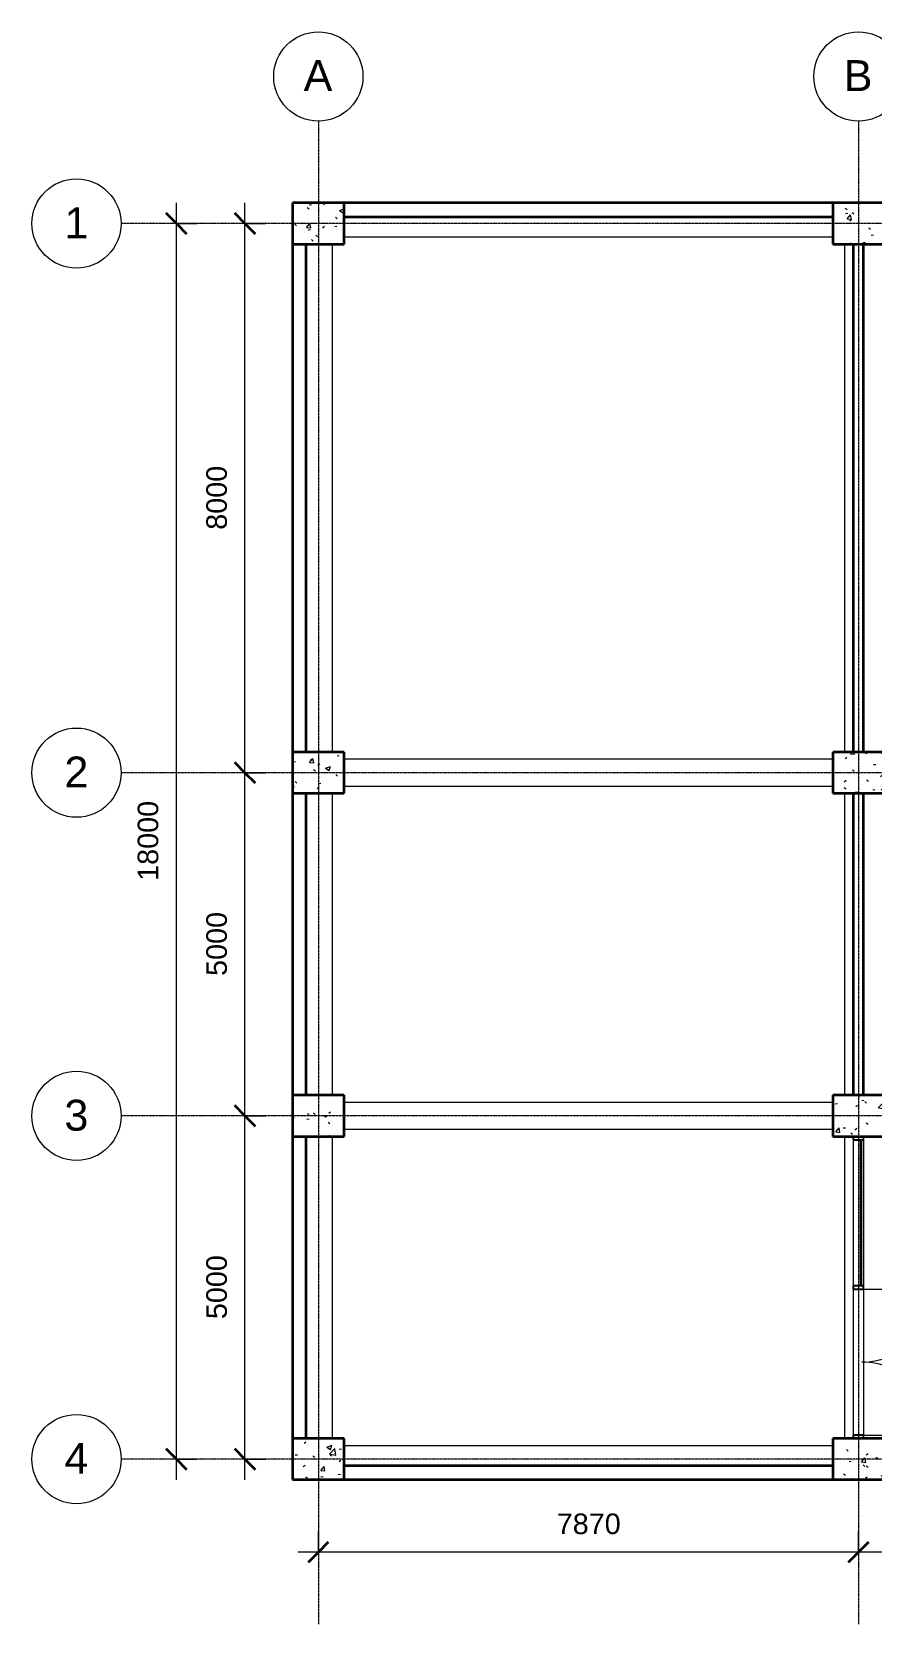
# Model space of a CAD drawing. Header units: millimetres. Extents: x -19238 to 17067, y -6268 to 16930.
# Drawn here: x -19238 to -7007, y -6268 to 16930 of the extents above; entities that cross this region are included whole.
import ezdxf

# ---------------------------------------------------------------- set-up
doc = ezdxf.new("R2010")
doc.units = ezdxf.units.MM
doc.linetypes.add('Grid Line', pattern=[22.225, 12.7, -3.175, 3.175, -3.175])
for name, color, linetype, lineweight in [('A-ANNO-DIMS', 211, 'Continuous', 9), ('A-ANNO-DIMS-100', 211, 'Continuous', 9), ('A-DOOR', 31, 'Continuous', 9), ('A-FLOR', 192, 'Continuous', 9), ('A-GLAZ-CURT', 52, 'Continuous', 9), ('A-GLAZ-CWMG', 51, 'Continuous', 9), ('A-WALL', 113, 'Continuous', 9), ('S-COLS', 52, 'Continuous', 9), ('S-GRID', 1, 'Continuous', 9), ('S-GRID-IDEN', 1, 'Continuous', 9)]:
    doc.layers.add(name, color=color, linetype=linetype, lineweight=lineweight)
doc.styles.add('Arial_1', font='arial.ttf', dxfattribs={"height": 450})
doc.styles.add('Arial_2', font='arial.ttf', dxfattribs={"height": 300})
doc.dimstyles.new('Linear_-_3mm_Arial', dxfattribs={"dimscale": 304.8, "dimtxt": 306.07782, "dimasz": 0.984252, "dimexe": 0.984252, "dimexo": 0.656168, "dimgap": 0.574147, "dimtad": 1, "dimdec": 0, "dimzin": 0, "dimdsep": 46, "dimtxsty": 'Arial_2', "dimblk1": 'OBLIQUE', "dimblk2": 'OBLIQUE', "dimsah": 1, "dimcen": 0.09, "dimdle": 0.984252, "dimazin": 0, "dimtfac": 1, "dimtdec": 4, "dimtix": 1, "dimtmove": 0, "dimatfit": 3, "dimfxl": 1, "dimtvp": 1, "dimtfill": 1, "dimtolj": 1, "dimtzin": 0, "dimarcsym": 2})

# ---------------------------------------------------------------- blocks, each defined once
blk = doc.blocks.new('M_Concrete-Rectangular-Column - 600 x 750mm-V3-Level 1')
at = {"layer": 'S-COLS'}
h = blk.add_hatch(dxfattribs=at)
h.set_pattern_fill('FP_4', color=256, style=0, pattern_type=2)
h.set_pattern_definition([(320, (3862.6, -7192.9), (-63.756, -728.737), [76.2, -838.2]), (265, (3862.6, -7192.9), (764.23, 140.97), [60.96, -670.56]), (10.451, (3857.3, -7253.6), (700.467, -587.77), [64.76, -712.36]), (316.184, (4065.8, -7192.9), (-168.17, -1084.32), [114.3, -1257.3]), (6.636, (4051.8, -7283.2), (989.71, -949.61), [97.14, -1068.54]), (261.184, (4065.8, -7192.9), (989.7, -949.62), [91.44, -1005.84]), (291, (4015, -7294.5), (-409.06, -606.458), [76.2, -838.2]), (236, (4015, -7294.5), (736.75, -247.21), [60.96, -670.56]), (341.451, (3980.94, -7345), (327.685, -853.67), [64.76, -712.36]), (307.5, (3862.63, -7192.87), (338.22, -12.355), [33.528, -628.904, 33.528, -647.192, -673.1]), (307.5, (3862.63, -7192.87), (338.22, -12.355), [-1343.152, 33.528, -639.572]), (277.5, (3862.63, -7192.87), (400.722, -267.279), [33.528, -354.584, 33.528, -613.664, -256.54]), (277.5, (3862.63, -7192.87), (400.722, -267.279), [-1035.304, 33.528, -223.012]), (237.5, (3862.63, -6966.3), (-22.915, -542.363), [33.528, -220.472, 33.528, -1810.512]), (237.5, (3862.63, -6966.3), (-22.915, -542.363), [-287.528, -758.952, 33.528, -1018.032]), (227.5, (3862.63, -6864.7), (101.707, -592.517), [33.528, -296.672, 33.528, -492.76, -746.76]), (227.5, (3862.63, -6864.7), (101.707, -592.517), [-856.49, 33.53, -713.23])])
h.paths.add_polyline_path([(-300, -375), (300, -375), (300, 375), (-300, 375)], flags=0)
at = {"layer": 'S-COLS', "lineweight": 35}
for p, q in [((300, 375), (-300, 375)), ((-300, 375), (-300, -375)), ((300, -375), (300, 375)), ((-300, -375), (300, -375))]:
    blk.add_line(p, q, dxfattribs=at)
blk = doc.blocks.new('M_Concrete-Rectangular-Column - 600 x 750mm-V4-Level 1')
at = {"layer": 'S-COLS'}
h = blk.add_hatch(dxfattribs=at)
h.set_pattern_fill('FP_5', color=256, style=0, pattern_type=2)
h.set_pattern_definition([(320, (3862.6, -15062.9), (-63.756, -728.737), [76.2, -838.2]), (265, (3862.6, -15062.9), (764.228, 140.97), [60.96, -670.56]), (10.451, (3857.3, -15123.6), (700.467, -587.77), [64.76, -712.36]), (316.184, (4065.8, -15062.9), (-168.17, -1084.316), [114.3, -1257.3]), (6.636, (4051.8, -15153.2), (989.71, -949.61), [97.14, -1068.54]), (261.184, (4065.8, -15062.9), (989.7, -949.62), [91.44, -1005.84]), (291, (4015, -15164.5), (-409.06, -606.458), [76.2, -838.2]), (236, (4015, -15164.5), (736.753, -247.21), [60.96, -670.56]), (341.451, (3980.94, -15215), (327.685, -853.668), [64.76, -712.36]), (307.5, (3862.63, -15062.87), (338.22, -12.3547), [33.528, -628.904, 33.528, -647.192, -673.1]), (307.5, (3862.63, -15062.87), (338.22, -12.3547), [-1343.152, 33.528, -639.572]), (277.5, (3862.63, -15062.87), (400.722, -267.279), [33.528, -354.584, 33.528, -870.204]), (277.5, (3862.63, -15062.87), (400.722, -267.279), [-421.64, -613.664, 33.528, -223.012]), (237.5, (3862.63, -14836.3), (-22.9153, -542.3633), [33.528, -220.472, 33.528, -1810.512]), (237.5, (3862.63, -14836.3), (-22.9153, -542.3633), [-287.528, -758.952, 33.528, -1018.032]), (227.5, (3862.63, -14734.7), (101.707, -592.517), [33.528, -296.672, 33.528, -1239.52]), (227.5, (3862.63, -14734.7), (101.707, -592.517), [-363.728, -492.76, 33.528, -713.232])])
h.paths.add_polyline_path([(-300, -375), (300, -375), (300, 375), (-300, 375)], flags=0)
at = {"layer": 'S-COLS', "lineweight": 35}
for p, q in [((300, 375), (-300, 375)), ((-300, 375), (-300, -375)), ((300, -375), (300, 375)), ((-300, -375), (300, -375))]:
    blk.add_line(p, q, dxfattribs=at)
blk = doc.blocks.new('M_Concrete-Rectangular-Column - 600 x 750mm-V8-Level 1')
at = {"layer": 'S-COLS'}
h = blk.add_hatch(dxfattribs=at)
h.set_pattern_fill('FP_9', color=256, style=0, pattern_type=2)
h.set_pattern_definition([(320, (-1137.4, -7192.9), (-63.756, -728.737), [76.2, -838.2]), (265, (-1137.4, -7192.9), (764.23, 140.97), [60.96, -670.56]), (10.451, (-1142.7, -7253.6), (700.467, -587.77), [64.76, -712.36]), (316.184, (-934.2, -7192.9), (-168.17, -1084.32), [114.3, -1257.3]), (6.636, (-948.2, -7283.2), (989.71, -949.61), [97.14, -1068.54]), (261.184, (-934.2, -7192.9), (989.7, -949.62), [91.44, -1005.84]), (291, (-985, -7294.5), (-409.06, -606.46), [76.2, -838.2]), (236, (-985, -7294.5), (736.75, -247.21), [60.96, -670.56]), (341.451, (-1019.06, -7345), (327.685, -853.67), [64.76, -712.36]), (307.5, (-1137.37, -7192.87), (338.22, -12.355), [33.528, -628.904, 33.528, -647.192, -673.1]), (307.5, (-1137.37, -7192.87), (338.22, -12.355), [-1343.152, 33.528, -639.572]), (277.5, (-1137.37, -7192.87), (400.722, -267.279), [33.528, -354.584, 33.528, -870.204]), (277.5, (-1137.37, -7192.87), (400.722, -267.279), [-421.64, -613.664, 33.528, -223.012]), (237.5, (-1137.37, -6966.3), (-22.915, -542.363), [33.528, -220.472, 33.528, -1810.512]), (237.5, (-1137.37, -6966.3), (-22.915, -542.363), [-287.528, -758.952, 33.528, -1018.032]), (227.5, (-1137.37, -6864.7), (101.707, -592.517), [33.53, -296.67, 33.53, -1239.52]), (227.5, (-1137.37, -6864.7), (101.707, -592.517), [-363.73, -492.76, 33.53, -713.23])])
h.paths.add_polyline_path([(-300, -375), (300, -375), (300, 375), (-300, 375)], flags=0)
at = {"layer": 'S-COLS', "lineweight": 35}
for p, q in [((300, 375), (-300, 375)), ((-300, 375), (-300, -375)), ((300, -375), (300, 375)), ((-300, -375), (300, -375))]:
    blk.add_line(p, q, dxfattribs=at)
blk = doc.blocks.new('M_Concrete-Rectangular-Column - 600 x 750mm-V9-Level 1')
at = {"layer": 'S-COLS'}
h = blk.add_hatch(dxfattribs=at)
h.set_pattern_fill('FP_10', color=256, style=0, pattern_type=2)
h.set_pattern_definition([(320, (-1137.4, -15062.9), (-63.756, -728.737), [76.2, -838.2]), (265, (-1137.4, -15062.9), (764.228, 140.97), [60.96, -670.56]), (10.451, (-1142.7, -15123.6), (700.467, -587.77), [64.76, -712.36]), (316.184, (-934.2, -15062.9), (-168.17, -1084.316), [114.3, -1257.3]), (6.636, (-948.2, -15153.2), (989.71, -949.61), [97.14, -1068.54]), (261.184, (-934.2, -15062.9), (989.7, -949.62), [91.44, -1005.84]), (291, (-985, -15164.5), (-409.06, -606.458), [76.2, -838.2]), (236, (-985, -15164.5), (736.753, -247.21), [60.96, -670.56]), (341.451, (-1019.06, -15215), (327.685, -853.668), [64.76, -712.36]), (307.5, (-1137.37, -15062.87), (338.22, -12.3547), [33.528, -628.904, 33.528, -1320.292]), (307.5, (-1137.37, -15062.87), (338.22, -12.3547), [-695.96, -647.192, 33.528, -639.572]), (277.5, (-1137.37, -15062.87), (400.722, -267.279), [33.528, -354.584, 33.528, -870.204]), (277.5, (-1137.37, -15062.87), (400.722, -267.279), [-421.64, -613.664, 33.528, -223.012]), (237.5, (-1137.37, -14836.3), (-22.9153, -542.3633), [33.528, -220.472, 33.528, -1810.512]), (237.5, (-1137.37, -14836.3), (-22.9153, -542.3633), [-287.528, -758.952, 33.528, -1018.032]), (227.5, (-1137.37, -14734.7), (101.707, -592.517), [33.528, -296.672, 33.528, -1239.52]), (227.5, (-1137.37, -14734.7), (101.707, -592.517), [-363.728, -492.76, 33.528, -713.232])])
h.paths.add_polyline_path([(-300, -375), (300, -375), (300, 375), (-300, 375)], flags=0)
at = {"layer": 'S-COLS', "lineweight": 35}
for p, q in [((300, 375), (-300, 375)), ((-300, 375), (-300, -375)), ((300, -375), (300, 375)), ((-300, -375), (300, -375))]:
    blk.add_line(p, q, dxfattribs=at)
blk = doc.blocks.new('M_Concrete-Rectangular-Column - 600 x 750mm-V13-Level 1')
at = {"layer": 'S-COLS'}
h = blk.add_hatch(dxfattribs=at)
h.set_pattern_fill('FP_14', color=256, style=0, pattern_type=2)
h.set_pattern_definition([(320, (-6137.4, -7192.9), (-63.756, -728.737), [76.2, -838.2]), (265, (-6137.4, -7192.9), (764.23, 140.97), [60.96, -670.56]), (10.451, (-6142.7, -7253.6), (700.467, -587.77), [64.76, -712.36]), (316.184, (-5934.2, -7192.9), (-168.17, -1084.32), [114.3, -1257.3]), (6.636, (-5948.2, -7283.2), (989.71, -949.61), [97.14, -1068.54]), (261.184, (-5934.2, -7192.9), (989.7, -949.62), [91.44, -1005.84]), (291, (-5985, -7294.5), (-409.06, -606.458), [76.2, -838.2]), (236, (-5985, -7294.5), (736.753, -247.21), [60.96, -670.56]), (341.451, (-6019.06, -7345), (327.685, -853.67), [64.76, -712.36]), (307.5, (-6137.37, -7192.87), (338.22, -12.355), [33.528, -628.904, 33.528, -647.192, -673.1]), (307.5, (-6137.37, -7192.87), (338.22, -12.355), [-1343.152, 33.528, -639.572]), (277.5, (-6137.37, -7192.87), (400.722, -267.279), [33.528, -354.584, 33.528, -870.204]), (277.5, (-6137.37, -7192.87), (400.722, -267.279), [-421.64, -613.664, 33.528, -223.012]), (237.5, (-6137.37, -6966.3), (-22.915, -542.363), [33.528, -220.472, 33.528, -1810.512]), (237.5, (-6137.37, -6966.3), (-22.915, -542.363), [-287.528, -758.952, 33.528, -1018.032]), (227.5, (-6137.37, -6864.7), (101.707, -592.517), [33.528, -296.672, 33.528, -1239.52]), (227.5, (-6137.37, -6864.7), (101.707, -592.517), [-363.728, -492.76, 33.528, -713.232])])
h.paths.add_polyline_path([(-300, 375), (-300, -375), (300, -375), (300, 375)], flags=0)
at = {"layer": 'S-COLS', "lineweight": 35}
for p, q in [((300, 375), (-300, 375)), ((-300, 375), (-300, -375)), ((300, -375), (300, 375)), ((-300, -375), (300, -375))]:
    blk.add_line(p, q, dxfattribs=at)
blk = doc.blocks.new('M_Concrete-Rectangular-Column - 600 x 750mm-V14-Level 1')
at = {"layer": 'S-COLS'}
h = blk.add_hatch(dxfattribs=at)
h.set_pattern_fill('FP_15', color=256, style=0, pattern_type=2)
h.set_pattern_definition([(320, (-6137.4, -15062.9), (-63.756, -728.737), [76.2, -838.2]), (265, (-6137.4, -15062.9), (764.228, 140.97), [60.96, -670.56]), (10.451, (-6142.7, -15123.6), (700.467, -587.77), [64.76, -712.36]), (316.184, (-5934.2, -15062.9), (-168.17, -1084.316), [114.3, -1257.3]), (6.636, (-5948.2, -15153.2), (989.71, -949.61), [97.14, -1068.54]), (261.184, (-5934.2, -15062.9), (989.7, -949.62), [91.44, -1005.84]), (291, (-5985, -15164.5), (-409.06, -606.458), [76.2, -838.2]), (236, (-5985, -15164.5), (736.753, -247.21), [60.96, -670.56]), (341.451, (-6019.06, -15215), (327.685, -853.668), [64.76, -712.36]), (307.5, (-6137.37, -15062.87), (338.22, -12.3547), [33.528, -628.904, 33.528, -1320.292]), (307.5, (-6137.37, -15062.87), (338.22, -12.3547), [-695.96, -647.192, 33.528, -639.572]), (277.5, (-6137.37, -15062.87), (400.722, -267.279), [33.528, -354.584, 33.528, -870.204]), (277.5, (-6137.37, -15062.87), (400.722, -267.279), [-421.64, -613.664, 33.528, -223.012]), (237.5, (-6137.37, -14836.3), (-22.9153, -542.3633), [33.528, -220.472, 33.528, -1810.512]), (237.5, (-6137.37, -14836.3), (-22.9153, -542.3633), [-287.528, -758.952, 33.528, -1018.032]), (227.5, (-6137.37, -14734.7), (101.707, -592.517), [33.528, -296.672, 33.528, -1239.52]), (227.5, (-6137.37, -14734.7), (101.707, -592.517), [-363.728, -492.76, 33.528, -713.232])])
h.paths.add_polyline_path([(-300, 375), (-300, -375), (300, -375), (300, 375)], flags=0)
at = {"layer": 'S-COLS', "lineweight": 35}
for p, q in [((300, 375), (-300, 375)), ((-300, 375), (-300, -375)), ((300, -375), (300, 375)), ((-300, -375), (300, -375))]:
    blk.add_line(p, q, dxfattribs=at)
blk = doc.blocks.new('M_Concrete-Rectangular-Column - 600 x 750mm-V18-Level 1')
at = {"layer": 'S-COLS'}
h = blk.add_hatch(dxfattribs=at)
h.set_pattern_fill('FP_19', color=256, style=0, pattern_type=2)
h.set_pattern_definition([(320, (-14137.4, -7192.9), (-63.756, -728.737), [76.2, -838.2]), (265, (-14137.4, -7192.9), (764.228, 140.97), [60.96, -670.56]), (10.451, (-14142.7, -7253.6), (700.467, -587.77), [64.76, -712.36]), (316.184, (-13934.2, -7192.9), (-168.17, -1084.316), [114.3, -1257.3]), (6.636, (-13948.2, -7283.2), (989.71, -949.61), [97.14, -1068.54]), (261.184, (-13934.2, -7192.9), (989.7, -949.62), [91.44, -1005.84]), (291, (-13985, -7294.5), (-409.06, -606.458), [76.2, -838.2]), (236, (-13985, -7294.5), (736.753, -247.21), [60.96, -670.56]), (341.451, (-14019.06, -7345), (327.685, -853.668), [64.76, -712.36]), (307.5, (-14137.37, -7192.87), (338.22, -12.3547), [33.528, -628.904, 33.528, -1320.292]), (307.5, (-14137.37, -7192.87), (338.22, -12.3547), [-695.96, -647.192, 33.528, -639.572]), (277.5, (-14137.37, -7192.87), (400.722, -267.279), [33.528, -354.584, 33.528, -870.204]), (277.5, (-14137.37, -7192.87), (400.722, -267.279), [-421.64, -613.664, 33.528, -223.012]), (237.5, (-14137.37, -6966.3), (-22.9153, -542.3633), [33.528, -220.472, 33.528, -1810.512]), (237.5, (-14137.37, -6966.3), (-22.9153, -542.3633), [-287.528, -758.952, 33.528, -1018.032]), (227.5, (-14137.37, -6864.7), (101.707, -592.517), [33.528, -296.672, 33.528, -1239.52]), (227.5, (-14137.37, -6864.7), (101.707, -592.517), [-363.728, -492.76, 33.528, -713.232])])
h.paths.add_polyline_path([(-300, 375), (-300, -375), (300, -375), (300, 375)], flags=0)
at = {"layer": 'S-COLS', "lineweight": 35}
for p, q in [((300, 375), (-300, 375)), ((-300, 375), (-300, -375)), ((300, -375), (300, 375)), ((-300, -375), (300, -375))]:
    blk.add_line(p, q, dxfattribs=at)
blk = doc.blocks.new('M_Concrete-Rectangular-Column - 600 x 750mm-V19-Level 1')
at = {"layer": 'S-COLS'}
h = blk.add_hatch(dxfattribs=at)
h.set_pattern_fill('FP_20', color=256, style=0, pattern_type=2)
h.set_pattern_definition([(320, (-14137.4, -15062.9), (-63.756, -728.737), [76.2, -838.2]), (265, (-14137.4, -15062.9), (764.228, 140.972), [60.96, -670.56]), (10.451, (-14142.7, -15123.6), (700.467, -587.77), [64.76, -712.36]), (316.184, (-13934.2, -15062.9), (-168.17, -1084.316), [114.3, -1257.3]), (6.636, (-13948.2, -15153.2), (989.71, -949.61), [97.14, -1068.54]), (261.184, (-13934.2, -15062.9), (989.7, -949.62), [91.44, -1005.84]), (291, (-13985, -15164.5), (-409.06, -606.458), [76.2, -838.2]), (236, (-13985, -15164.5), (736.753, -247.208), [60.96, -670.56]), (341.451, (-14019.06, -15215), (327.685, -853.668), [64.76, -712.36]), (307.5, (-14137.37, -15062.87), (338.22, -12.3547), [33.528, -628.904, 33.528, -1320.292]), (307.5, (-14137.37, -15062.87), (338.22, -12.3547), [-695.96, -647.192, 33.528, -639.572]), (277.5, (-14137.37, -15062.87), (400.722, -267.279), [33.528, -354.584, 33.528, -870.204]), (277.5, (-14137.37, -15062.87), (400.722, -267.279), [-421.64, -613.664, 33.528, -223.012]), (237.5, (-14137.37, -14836.3), (-22.9153, -542.3633), [33.528, -220.472, 33.528, -1810.512]), (237.5, (-14137.37, -14836.3), (-22.9153, -542.3633), [-287.528, -758.952, 33.528, -1018.032]), (227.5, (-14137.37, -14734.7), (101.707, -592.517), [33.528, -296.672, 33.528, -1239.52]), (227.5, (-14137.37, -14734.7), (101.707, -592.517), [-363.728, -492.76, 33.528, -713.232])])
h.paths.add_polyline_path([(-300, 375), (-300, -375), (300, -375), (300, 375)], flags=0)
at = {"layer": 'S-COLS', "lineweight": 35}
for p, q in [((300, 375), (-300, 375)), ((-300, 375), (-300, -375)), ((300, -375), (300, 375)), ((-300, -375), (300, -375))]:
    blk.add_line(p, q, dxfattribs=at)
blk = doc.blocks.new('M_Curtain Wall Dbl Glass - M_Curtain Wall Dbl Glass-376185-Level 1')
at = {"layer": 'A-DOOR', "lineweight": 18}
for p, q in [((-1062.5, -50), (-1062.5, -1112.5)), ((1062.5, -50), (1062.5, -1112.5))]:
    blk.add_line(p, q, dxfattribs=at)
at = {"layer": 'A-DOOR'}
for centre, start, end in [((-1062.5, -50), 270, 360), ((1062.5, -50), 180, 270)]:
    blk.add_arc(centre, 1062.5, start, end, dxfattribs=at)
blk = doc.blocks.new('Rectangular Mullion - 50mm x 150mm-376181-Level 1')
at = {"layer": 'A-GLAZ-CWMG'}
for p, q in [((-7268, -1388), (-7268, -3513)), ((-7118, -1388), (-7118, -3513))]:
    blk.add_line(p, q, dxfattribs=at)
blk = doc.blocks.new('Rectangular Mullion - 50mm x 150mm-376186-Level 1')
at = {"layer": 'A-GLAZ-CWMG', "lineweight": 25}
for p, q in [((-50, 75), (0, 75)), ((-50, -75), (-50, 75)), ((0, -75), (-50, -75))]:
    blk.add_line(p, q, dxfattribs=at)
blk = doc.blocks.new('System Panel - Glazed-376188-Level 1')
at = {"layer": 'A-GLAZ-CURT', "lineweight": 18}
for p, q in [((1062.5, -24.5), (-1062.5, -24.5)), ((-1062.5, -24.5), (-1062.5, -49.5)), ((-1062.5, -49.5), (1062.5, -49.5)), ((1062.5, -49.5), (1062.5, -24.5))]:
    blk.add_line(p, q, dxfattribs=at)
blk = doc.blocks.new('Rectangular Mullion - 50mm x 150mm-376182-Level 1')
at = {"layer": 'A-GLAZ-CWMG', "lineweight": 25}
for p, q in [((-25, 75), (25, 75)), ((-25, -75), (-25, 75)), ((25, 75), (25, -75)), ((25, -75), (-25, -75))]:
    blk.add_line(p, q, dxfattribs=at)
blk = doc.blocks.new('Rectangular Mullion - 50mm x 150mm-376192-Level 1')
at = {"layer": 'A-GLAZ-CWMG', "lineweight": 25}
for p, q in [((0, 75), (-50, 75)), ((-50, 75), (-50, -75)), ((-50, -75), (0, -75))]:
    blk.add_line(p, q, dxfattribs=at)
blk = doc.blocks.new('Grid - M_Grid Head - Circle-45800-Level 1')
at = {"layer": 'S-GRID-IDEN'}
blk.add_circle((0, 0), 6.5, dxfattribs=at)
blk = doc.blocks.new('DIMBLOCK1-Level 1')
at = {"layer": 'A-ANNO-DIMS-100', "lineweight": 35}
for p, q in [((-16132, 1137), (-16282, 1287)), ((-16132, 1137), (-15982, 987)), ((-16132, -3863), (-16282, -3713)), ((-16132, -3863), (-15982, -4013))]:
    blk.add_line(p, q, dxfattribs=at)
at = {"layer": 'A-ANNO-DIMS-100'}
for p, q in [((-16144, 1137), (-15832, 1137)), ((-16132, 1137), (-16144, 1137)), ((-16132, -4163), (-16132, 1137)), ((-16144, -3863), (-15832, -3863)), ((-16132, -3863), (-16144, -3863))]:
    blk.add_line(p, q, dxfattribs=at)
at = {"layer": 'A-ANNO-DIMS-100', "color": 0, "insert": (-16696, -1824), "char_height": 300, "width": 1107.53, "attachment_point": 1, "rotation": 90, "line_spacing_factor": 0.941778, "style": 'Arial_2', "bg_fill": 3, "box_fill_scale": 1.25, "bg_fill_color": 256, "bg_fill_true_color": 13158600, "bg_fill_transparency": 0}
blk.add_mtext('5000', dxfattribs=at)
blk = doc.blocks.new('_Oblique')
at = {"color": 0, "linetype": 'ByBlock', "lineweight": -2}
blk.add_line((-0.5, -0.5), (0.5, 0.5), dxfattribs=at)
blk = doc.blocks.new('DIMBLOCK2-Level 1')
at = {"layer": 'A-ANNO-DIMS-100', "lineweight": 35}
for p, q in [((-16132, 6137), (-16282, 6287)), ((-16132, 6137), (-15982, 5987)), ((-16132, 1137), (-16282, 1287)), ((-16132, 1137), (-15982, 987))]:
    blk.add_line(p, q, dxfattribs=at)
at = {"layer": 'A-ANNO-DIMS-100'}
for p, q in [((-16144, 6137), (-15832, 6137)), ((-16132, 6137), (-16144, 6137)), ((-16132, 1137), (-16132, 6137)), ((-16144, 1137), (-15832, 1137)), ((-16132, 1137), (-16144, 1137))]:
    blk.add_line(p, q, dxfattribs=at)
at = {"layer": 'A-ANNO-DIMS-100', "color": 0, "insert": (-16696, 3176), "char_height": 300, "width": 1107.53, "attachment_point": 1, "rotation": 90, "line_spacing_factor": 0.941778, "style": 'Arial_2', "bg_fill": 3, "box_fill_scale": 1.25, "bg_fill_color": 256, "bg_fill_true_color": 13158600, "bg_fill_transparency": 0}
blk.add_mtext('5000', dxfattribs=at)
blk = doc.blocks.new('DIMBLOCK3-Level 1')
at = {"layer": 'A-ANNO-DIMS-100'}
for p, q in [((-16132, 6137), (-16132, 14437)), ((-16144, 14137), (-15832, 14137)), ((-16132, 14137), (-16144, 14137)), ((-16144, 6137), (-15832, 6137)), ((-16132, 6137), (-16144, 6137))]:
    blk.add_line(p, q, dxfattribs=at)
at = {"layer": 'A-ANNO-DIMS-100', "lineweight": 35}
for p, q in [((-16132, 14137), (-16282, 14287)), ((-16132, 14137), (-15982, 13987)), ((-16132, 6137), (-16282, 6287)), ((-16132, 6137), (-15982, 5987))]:
    blk.add_line(p, q, dxfattribs=at)
at = {"layer": 'A-ANNO-DIMS-100', "color": 0, "insert": (-16696, 9676), "char_height": 300, "width": 1107.53, "attachment_point": 1, "rotation": 90, "line_spacing_factor": 0.941778, "style": 'Arial_2', "bg_fill": 3, "box_fill_scale": 1.25, "bg_fill_color": 256, "bg_fill_true_color": 13158600, "bg_fill_transparency": 0}
blk.add_mtext('8000', dxfattribs=at)
blk = doc.blocks.new('DIMBLOCK6-Level 1')
at = {"layer": 'A-ANNO-DIMS-100'}
for p, q in [((-7193, -5232), (-7193, -4920)), ((677, -5232), (677, -4920)), ((677, -5220), (-7193, -5220)), ((-7193, -5220), (-7193, -5232)), ((677, -5220), (677, -5232))]:
    blk.add_line(p, q, dxfattribs=at)
at = {"layer": 'A-ANNO-DIMS-100', "lineweight": 35}
for p, q in [((-7193, -5220), (-7043, -5070)), ((677, -5220), (827, -5070)), ((-7193, -5220), (-7343, -5370)), ((677, -5220), (527, -5370))]:
    blk.add_line(p, q, dxfattribs=at)
at = {"layer": 'A-ANNO-DIMS-100', "color": 0, "insert": (-3719, -4656), "char_height": 300, "width": 1107.53, "attachment_point": 1, "line_spacing_factor": 0.941778, "style": 'Arial_2', "bg_fill": 3, "box_fill_scale": 1.25, "bg_fill_color": 256, "bg_fill_true_color": 13158600, "bg_fill_transparency": 0}
blk.add_mtext('7870', dxfattribs=at)
blk = doc.blocks.new('DIMBLOCK7-Level 1')
at = {"layer": 'A-ANNO-DIMS-100'}
for p, q in [((-15063, -5232), (-15063, -4920)), ((-7193, -5232), (-7193, -4920)), ((-7193, -5220), (-15363, -5220)), ((-15063, -5220), (-15063, -5232)), ((-7193, -5220), (-7193, -5232))]:
    blk.add_line(p, q, dxfattribs=at)
at = {"layer": 'A-ANNO-DIMS-100', "lineweight": 35}
for p, q in [((-15063, -5220), (-14913, -5070)), ((-7193, -5220), (-7043, -5070)), ((-15063, -5220), (-15213, -5370)), ((-7193, -5220), (-7343, -5370))]:
    blk.add_line(p, q, dxfattribs=at)
at = {"layer": 'A-ANNO-DIMS-100', "color": 0, "insert": (-11589, -4656), "char_height": 300, "width": 1107.53, "attachment_point": 1, "line_spacing_factor": 0.941778, "style": 'Arial_2', "bg_fill": 3, "box_fill_scale": 1.25, "bg_fill_color": 256, "bg_fill_true_color": 13158600, "bg_fill_transparency": 0}
blk.add_mtext('7870', dxfattribs=at)
blk = doc.blocks.new('DIMBLOCK8-Level 1')
at = {"layer": 'A-ANNO-DIMS-100'}
for p, q in [((-17132, -4163), (-17132, 14437)), ((-17144, 14137), (-16832, 14137)), ((-17132, 14137), (-17144, 14137)), ((-17144, -3863), (-16832, -3863)), ((-17132, -3863), (-17144, -3863))]:
    blk.add_line(p, q, dxfattribs=at)
at = {"layer": 'A-ANNO-DIMS-100', "lineweight": 35}
for p, q in [((-17132, 14137), (-17282, 14287)), ((-17132, 14137), (-16982, 13987)), ((-17132, -3863), (-17282, -3713)), ((-17132, -3863), (-16982, -4013))]:
    blk.add_line(p, q, dxfattribs=at)
at = {"layer": 'A-ANNO-DIMS-100', "color": 0, "insert": (-17696, 4561), "char_height": 300, "width": 1384.41, "attachment_point": 1, "rotation": 90, "line_spacing_factor": 0.941778, "style": 'Arial_2', "bg_fill": 3, "box_fill_scale": 1.25, "bg_fill_color": 256, "bg_fill_true_color": 13158600, "bg_fill_transparency": 0}
blk.add_mtext('18000', dxfattribs=at)

msp = doc.modelspace()

# ---------------------------------------------------------------- linework, layer by layer
at = {"layer": 'A-FLOR'}
for p, q in [((-7567.9, 13937.4), (-14687.9, 13937.4)), ((-14862.9, 13837.4), (-14862.9, 6437.4)), ((-7392.9, 6437.4), (-7392.9, 13837.4)), ((-14687.9, 6337.4), (-7567.9, 6337.4)), ((-14862.9, 5837.4), (-14862.9, 1437.4)), ((-7567.9, 5937.4), (-14687.9, 5937.4)), ((-7392.9, 1437.4), (-7392.9, 5837.4)), ((-14687.9, 1337.4), (-7567.9, 1337.4)), ((-7567.9, 937.4), (-14687.9, 937.4)), ((-14862.9, 837.4), (-14862.9, -3562.6)), ((-7392.9, -3562.6), (-7392.9, 837.4)), ((-14687.9, -3662.6), (-7567.9, -3662.6))]:
    msp.add_line(p, q, dxfattribs=at)
at = {"layer": 'A-WALL', "lineweight": 35}
for p, q in [((-7567.9, 14437.4), (-14687.9, 14437.4)), ((-14687.9, 14237.4), (-7567.9, 14237.4)), ((-15437.9, 13837.4), (-15437.9, 6437.4)), ((-15237.9, 6437.4), (-15237.9, 13837.4)), ((-7267.9, 13837.4), (-7267.9, 6437.4)), ((-7117.9, 6437.4), (-7117.9, 13837.4)), ((-15437.9, 5837.4), (-15437.9, 1437.4)), ((-15237.9, 1437.4), (-15237.9, 5837.4)), ((-7267.9, 5837.4), (-7267.9, 1437.4)), ((-7117.9, 1437.4), (-7117.9, 5837.4)), ((-15437.9, 837.4), (-15437.9, -3562.6)), ((-15237.9, -3562.6), (-15237.9, 837.4)), ((-7567.9, -3962.6), (-14687.9, -3962.6)), ((-14687.9, -4162.6), (-7567.9, -4162.6))]:
    msp.add_line(p, q, dxfattribs=at)
at = {"layer": 'S-GRID', "linetype": 'Grid Line'}
for p, q in [((-15062.9, 15630.3), (-15062.9, -6267.7)), ((-7192.9, 15630.3), (-7192.9, -6267.7)), ((16679.3, 14137.4), (-17937.8, 14137.4)), ((16679.3, 6137.4), (-17937.8, 6137.4)), ((16679.3, 1137.4), (-17937.8, 1137.4)), ((16679.3, -3862.6), (-17937.8, -3862.6))]:
    msp.add_line(p, q, dxfattribs=at)

# ---------------------------------------------------------------- block references
at = {"layer": 'A-DOOR', "rotation": 89.99999999999993}
msp.add_blockref('M_Curtain Wall Dbl Glass - M_Curtain Wall Dbl Glass-376185-Level 1', (-7192.9, -2450.1), dxfattribs=at)
at = {"layer": 'A-GLAZ-CURT', "rotation": 89.99999999999993}
msp.add_blockref('System Panel - Glazed-376188-Level 1', (-7192.9, -275.1), dxfattribs=at)
at = {"layer": 'A-GLAZ-CWMG', "extrusion": (0, 0, -1), "rotation": 90.00000000000007}
for name, p in [('Rectangular Mullion - 50mm x 150mm-376186-Level 1', (7192.9, 837.4)), ('Rectangular Mullion - 50mm x 150mm-376182-Level 1', (7192.9, -1362.6))]:
    msp.add_blockref(name, p, dxfattribs=at)
at = {"layer": 'A-GLAZ-CWMG'}
for p in [(0, 2175), (0, 0)]:
    msp.add_blockref('Rectangular Mullion - 50mm x 150mm-376181-Level 1', p, dxfattribs=at)
at = {"layer": 'A-GLAZ-CWMG', "rotation": 269.9999999999999}
msp.add_blockref('Rectangular Mullion - 50mm x 150mm-376192-Level 1', (-7192.9, -3562.6), dxfattribs=at)
at = {"layer": 'S-COLS', "rotation": 90.0000000000001}
for name, p in [('M_Concrete-Rectangular-Column - 600 x 750mm-V19-Level 1', (-15062.9, 14137.4)), ('M_Concrete-Rectangular-Column - 600 x 750mm-V18-Level 1', (-7192.9, 14137.4)), ('M_Concrete-Rectangular-Column - 600 x 750mm-V14-Level 1', (-15062.9, 6137.4)), ('M_Concrete-Rectangular-Column - 600 x 750mm-V13-Level 1', (-7192.9, 6137.4)), ('M_Concrete-Rectangular-Column - 600 x 750mm-V9-Level 1', (-15062.9, 1137.4)), ('M_Concrete-Rectangular-Column - 600 x 750mm-V8-Level 1', (-7192.9, 1137.4)), ('M_Concrete-Rectangular-Column - 600 x 750mm-V4-Level 1', (-15062.9, -3862.6)), ('M_Concrete-Rectangular-Column - 600 x 750mm-V3-Level 1', (-7192.9, -3862.6))]:
    msp.add_blockref(name, p, dxfattribs=at)
at = {"layer": 'S-GRID-IDEN', "xscale": 99.99999999999993, "yscale": 99.99999999999993, "zscale": 99.99999999999993}
for p, rotation in [((-15062.9, 16280.3), 180), ((-7192.9, 16280.3), 180), ((-18587.8, 14137.4), 90.00000000000001), ((-18587.8, 6137.4), 90.00000000000001), ((-18587.8, 1137.4), 90.00000000000001), ((-18587.8, -3862.6), 90.00000000000001)]:
    msp.add_blockref('Grid - M_Grid Head - Circle-45800-Level 1', p, dxfattribs=dict(at, rotation=rotation))

# ---------------------------------------------------------------- texts
at = {"layer": 'S-GRID-IDEN', "char_height": 450, "attachment_point": 1, "style": 'Arial_1'}
for s, insert, width in [('\\fArial|b0|i0|c136|p34|;A', (-15277.7, 16518.1), 513.08), ('\\fArial|b0|i0|c136|p34|;B', (-7407.7, 16518.1), 513.08), ('\\fArial|b0|i0|c136|p34|;1', (-18763.7, 14372.4), 424.894), ('\\fArial|b0|i0|c136|p34|;2', (-18763.7, 6372.4), 424.894), ('\\fArial|b0|i0|c136|p34|;3', (-18763.7, 1372.4), 424.894), ('\\fArial|b0|i0|c136|p34|;4', (-18763.7, -3627.6), 424.894)]:
    msp.add_mtext(s, dxfattribs=dict(at, insert=insert, width=width))

# ---------------------------------------------------------------- next in the draw order: dimensions: what is measured, and where the dimension line sits
at = {"layer": 'A-ANNO-DIMS'}
dim = msp.add_linear_dim(base=(-16131.6, 1137.4), p1=(-16343.7, -3862.6), p2=(-16343.7, 1137.4), angle=90, dimstyle='Linear_-_3mm_Arial', override={"dimpost": '<>', "dimfxl": 5000}, dxfattribs=at)
dim.commit()
dim.dimension.update_dxf_attribs({"geometry": 'DIMBLOCK1-Level 1', "text_midpoint": (-16459.7, -1362.6)})
dim = msp.add_linear_dim(base=(-7192.9, -5220.2), p1=(677.1, -5432.3), p2=(-7192.9, -5432.3), dimstyle='Linear_-_3mm_Arial', override={"dimpost": '<>', "dimfxl": 7870}, dxfattribs=at)
dim.commit()
dim.dimension.update_dxf_attribs({"geometry": 'DIMBLOCK6-Level 1', "text_midpoint": (-3257.9, -4892)})

# ---------------------------------------------------------------- next in the draw order: dimensions: what is measured, and where the dimension line sits
dim = msp.add_linear_dim(base=(-16131.6, 6137.4), p1=(-16343.7, 1137.4), p2=(-16343.7, 6137.4), angle=90, dimstyle='Linear_-_3mm_Arial', override={"dimpost": '<>', "dimfxl": 5000}, dxfattribs=at)
dim.commit()
dim.dimension.update_dxf_attribs({"geometry": 'DIMBLOCK2-Level 1', "text_midpoint": (-16459.7, 3637.4)})
dim = msp.add_linear_dim(base=(-15062.9, -5220.2), p1=(-7192.9, -5432.3), p2=(-15062.9, -5432.3), dimstyle='Linear_-_3mm_Arial', override={"dimpost": '<>', "dimfxl": 7870}, dxfattribs=at)
dim.commit()
dim.dimension.update_dxf_attribs({"geometry": 'DIMBLOCK7-Level 1', "text_midpoint": (-11127.9, -4892)})

# ---------------------------------------------------------------- next in the draw order: dimensions: what is measured, and where the dimension line sits
dim = msp.add_linear_dim(base=(-16131.6, 14137.4), p1=(-16343.7, 6137.4), p2=(-16343.7, 14137.4), angle=90, dimstyle='Linear_-_3mm_Arial', override={"dimpost": '<>', "dimfxl": 8000}, dxfattribs=at)
dim.commit()
dim.dimension.update_dxf_attribs({"geometry": 'DIMBLOCK3-Level 1', "text_midpoint": (-16459.7, 10137.4)})

# ---------------------------------------------------------------- next in the draw order: dimensions: what is measured, and where the dimension line sits
dim = msp.add_linear_dim(base=(-17131.6, 14137.4), p1=(-17343.7, -3862.6), p2=(-17343.7, 14137.4), angle=90, dimstyle='Linear_-_3mm_Arial', override={"dimpost": '<>', "dimfxl": 18000}, dxfattribs=at)
dim.commit()
dim.dimension.update_dxf_attribs({"geometry": 'DIMBLOCK8-Level 1', "text_midpoint": (-17459.7, 5137.4)})

doc.saveas('drawing.dxf')
